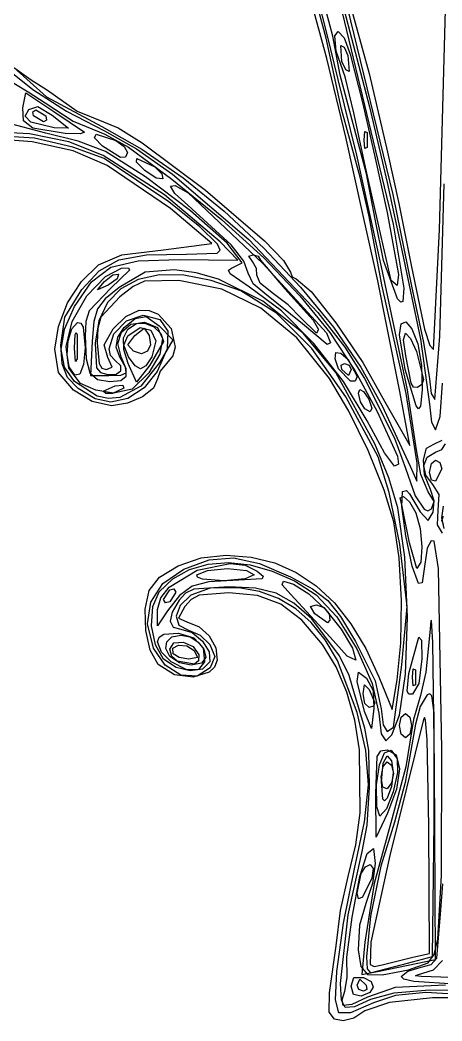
# Model space of a CAD drawing. Extents: x 3 to 111, y 1 to 177.
# Drawn here: x 34.22 to 53.92, y 0.87 to 47.66 of the extents above; entities that cross this region are included whole.
import ezdxf

# ---------------------------------------------------------------- set-up
doc = ezdxf.new("R2010")
doc.units = 0

msp = doc.modelspace()

# ---------------------------------------------------------------- linework, layer by layer
at = {"layer": 'Layer 1', "color": 4}
for p, q in [((53.798648, 37.859578), (54.152715, 50.517778)), ((48.554344, 46.993279), (47.815548, 49.999347)), ((49.029974, 49.392771), (50.530057, 43.603333)), ((49.398233, 49.247778), (50.515914, 45.164357)), ((48.5357, 45.861111), (47.670951, 49.042038)), ((48.511917, 46.814923), (47.966249, 48.845986)), ((48.824303, 46.913495), (48.259859, 49.039139)), ((49.487983, 48.26), (51.626496, 39.511111)), ((49.251445, 48.021747), (51.632841, 38.121328)), ((49.230164, 43.494628), (48.511917, 46.814923)), ((49.072365, 44.876613), (48.554344, 46.993279)), ((49.166798, 45.081647), (48.824303, 46.913495)), ((48.913874, 46.928287), (49.07504, 47.127366)), ((48.975721, 46.213889), (48.913874, 46.928287)), ((49.07504, 47.127366), (49.350754, 46.834429)), ((49.350754, 46.834429), (49.632548, 46.072778)), ((32.839194, 46.406401), (35.460573, 44.077824)), ((49.247778, 45.72), (49.196241, 46.468092)), ((49.196241, 46.468092), (49.352491, 46.389452)), ((49.352491, 46.389452), (49.53, 46.002222)), ((49.395067, 45.014444), (48.975721, 46.213889)), ((49.53, 46.002222), (49.581537, 45.25413)), ((49.632548, 46.072778), (50.229008, 43.744444)), ((33.399953, 45.548705), (34.821994, 44.410871)), ((33.981388, 45.419778), (34.733317, 44.873333)), ((49.421378, 42.192222), (48.5357, 45.861111)), ((49.425287, 45.332771), (49.247778, 45.72)), ((49.247778, 45.72), (49.247778, 45.72)), ((50.400977, 40.474084), (49.166798, 45.081647)), ((49.806767, 43.321111), (49.395067, 45.014444)), ((49.581537, 45.25413), (49.425287, 45.332771)), ((50.515914, 45.164357), (51.373126, 41.486667)), ((33.930242, 44.717618), (34.59274, 44.301088)), ((34.733317, 44.873333), (35.507899, 44.379444)), ((49.944751, 41.345556), (49.072365, 44.876613)), ((34.352453, 43.553194), (34.486159, 44.252639)), ((34.486159, 44.252639), (35.799192, 43.385057)), ((34.59274, 44.301088), (35.390066, 43.791082)), ((34.821994, 44.410871), (36.391307, 43.40418)), ((35.460573, 44.077824), (38.032089, 42.682487)), ((35.507899, 44.379444), (36.885782, 43.402033)), ((34.37999, 42.954199), (34.352453, 43.553194)), ((34.625009, 43.486787), (35.047892, 43.618189)), ((35.047892, 43.618189), (35.719044, 43.216316)), ((35.390066, 43.791082), (36.696332, 42.931741)), ((50.229008, 43.744444), (50.803008, 41.204444)), ((50.530057, 43.603333), (51.365918, 40.075556)), ((34.455201, 43.170198), (34.625009, 43.486787)), ((34.715693, 42.890347), (34.455201, 43.170198)), ((34.814161, 43.379319), (34.962245, 43.462222)), ((34.854444, 43.18), (34.814161, 43.379319)), ((35.311088, 42.897778), (34.854444, 43.18)), ((34.854444, 43.18), (34.854444, 43.18)), ((34.962245, 43.462222), (35.418889, 43.18)), ((35.418889, 43.18), (35.459172, 42.980681)), ((35.719044, 43.216316), (36.482788, 42.615556)), ((35.799192, 43.385057), (37.229816, 42.425406)), ((36.391307, 43.40418), (38.163731, 42.488601)), ((36.885782, 43.402033), (38.114334, 42.897778)), ((50.101446, 40.319901), (49.230164, 43.494628)), ((50.375272, 40.64), (49.806767, 43.321111)), ((35.418889, 42.367098), (33.545772, 42.874468)), ((34.818817, 42.611429), (34.37999, 42.954199)), ((34.715693, 42.890344), (34.715693, 42.890347)), ((35.809727, 42.619874), (34.715693, 42.890344)), ((36.331416, 42.357566), (34.818817, 42.611429)), ((34.818817, 42.611429), (34.818817, 42.611429)), ((35.459172, 42.980681), (35.311088, 42.897778)), ((36.482788, 42.615556), (35.809727, 42.619874)), ((36.696332, 42.931741), (38.179341, 42.333333)), ((38.032089, 42.682487), (39.908523, 41.624685)), ((38.114334, 42.897778), (38.792376, 42.630998)), ((38.792376, 42.630998), (39.923934, 41.920449)), ((34.898787, 42.145625), (31.793379, 42.342964)), ((34.659096, 42.340098), (32.595878, 42.460876)), ((34.791122, 41.9661), (32.628706, 42.128367)), ((36.492026, 41.966148), (34.659096, 42.340098)), ((36.685378, 41.722998), (34.898787, 42.145625)), ((36.936222, 42.001157), (35.418889, 42.367098)), ((37.041131, 42.337096), (36.331416, 42.357566)), ((37.229816, 42.425406), (37.041131, 42.337096)), ((37.690696, 42.158757), (37.765776, 42.323944)), ((38.060709, 41.759499), (37.690696, 42.158757)), ((37.765776, 42.323944), (38.696611, 42.025808)), ((38.163731, 42.488601), (39.659934, 41.647269)), ((38.179341, 42.333333), (39.282218, 41.724995)), ((50.23117, 38.523333), (49.421378, 42.192222)), ((50.280116, 42.051111), (50.321931, 42.445781)), ((50.321931, 42.445781), (50.422466, 42.403889)), ((50.422466, 42.403889), (50.422466, 41.698333)), ((36.698555, 41.542447), (34.791122, 41.9661)), ((38.10414, 41.337823), (36.492026, 41.966148)), ((38.144343, 41.182265), (36.685378, 41.722998)), ((38.206406, 41.51621), (36.936222, 42.001157)), ((38.916521, 41.231157), (38.060709, 41.759499)), ((38.060709, 41.759499), (38.060709, 41.759499)), ((38.696611, 42.025808), (39.075007, 41.746487)), ((39.075007, 41.746487), (39.228889, 41.476738)), ((39.282218, 41.724995), (41.307608, 40.228968)), ((39.923934, 41.920449), (42.877012, 39.706793)), ((50.321931, 41.656441), (50.280116, 42.051111)), ((50.280116, 42.051111), (50.280116, 42.051111)), ((50.422466, 41.698333), (50.321931, 41.656441)), ((38.283396, 40.867141), (36.698555, 41.542447)), ((40.970492, 39.485411), (38.10414, 41.337823)), ((40.078921, 40.333353), (38.206406, 41.51621)), ((39.148256, 41.255362), (38.916521, 41.231157)), ((39.228889, 41.476738), (39.148256, 41.255362)), ((39.656059, 41.023303), (39.668837, 41.195055)), ((39.659934, 41.647269), (41.339727, 40.463141)), ((39.668837, 41.195055), (40.519264, 40.794186)), ((39.908523, 41.624685), (41.833012, 40.286899)), ((51.089012, 36.124444), (49.944751, 41.345556)), ((50.803008, 41.204444), (51.352659, 38.664444)), ((51.373126, 41.486667), (51.903785, 39.087778)), ((41.162507, 39.167185), (38.144343, 41.182265)), ((41.236441, 38.844701), (38.283396, 40.867141)), ((40.04498, 40.623555), (39.656059, 41.023303)), ((40.519264, 40.794186), (40.846296, 40.469546)), ((40.571988, 40.276865), (40.04498, 40.623555)), ((40.04498, 40.623555), (40.04498, 40.623555)), ((42.176452, 38.73803), (40.078921, 40.333353)), ((40.891203, 40.232686), (40.571988, 40.276865)), ((40.846296, 40.469546), (40.891203, 40.232686)), ((41.339727, 40.463141), (44.895038, 37.405331)), ((41.833012, 40.286899), (43.747271, 38.727214)), ((50.513234, 38.485456), (50.101446, 40.319901)), ((51.084847, 37.538745), (50.375272, 40.64)), ((50.803054, 38.357418), (50.400977, 40.474084)), ((41.249837, 39.896744), (41.45707, 39.932666)), ((41.449792, 39.557283), (41.249837, 39.896744)), ((41.307608, 40.228968), (43.622934, 38.338735)), ((41.45707, 39.932666), (42.069786, 39.577024)), ((51.365918, 40.075556), (52.053434, 36.83)), ((53.82055, 32.87933), (54.026051, 40.005)), ((43.568377, 37.295867), (40.970492, 39.485411)), ((42.058638, 39.00231), (41.449792, 39.557283)), ((42.069786, 39.577024), (45.55246, 36.287646)), ((42.877012, 39.706793), (45.63239, 37.334306)), ((51.626496, 39.511111), (52.48941, 35.214343)), ((42.61748, 37.998151), (41.162507, 39.167185)), ((43.17297, 37.219041), (41.236441, 38.844701)), ((44.071502, 37.154763), (42.058638, 39.00231)), ((51.903785, 39.087778), (52.490745, 36.124444)), ((43.885136, 37.230644), (42.176452, 38.73803)), ((43.747271, 38.727214), (45.59302, 37.003717)), ((50.922318, 35.475675), (50.23117, 38.523333)), ((51.105963, 35.277778), (50.513234, 38.485456)), ((51.352659, 38.664444), (51.885806, 35.768583)), ((43.431663, 37.179281), (42.61748, 37.998151)), ((43.622934, 38.338735), (45.595622, 36.547778)), ((51.191785, 36.426673), (50.803054, 38.357418)), ((51.632841, 38.121328), (52.138198, 35.132984)), ((51.547189, 35.492634), (51.084847, 37.538745)), ((53.518954, 32.258212), (53.798648, 37.859578)), ((40.909979, 36.912225), (43.17297, 37.219041)), ((43.559254, 36.909506), (43.431663, 37.179281)), ((44.380102, 36.442557), (43.568377, 37.295867)), ((44.591111, 36.311594), (43.885136, 37.230644)), ((44.660606, 36.383701), (44.071502, 37.154763)), ((44.895038, 37.405331), (48.119575, 33.992838)), ((45.59302, 37.003717), (47.311975, 35.174494)), ((45.63239, 37.334306), (46.516823, 36.425218)), ((37.876091, 36.214428), (38.974512, 36.684196)), ((38.834999, 36.450622), (40.116846, 36.684248)), ((38.974512, 36.684196), (40.909979, 36.912225)), ((40.116846, 36.684248), (41.98513, 36.715906)), ((41.98513, 36.715906), (43.429313, 36.764331)), ((43.429313, 36.764331), (43.559254, 36.909506)), ((44.906469, 36.618334), (45.099111, 36.688889)), ((45.077058, 36.372275), (44.906469, 36.618334)), ((45.099111, 36.688889), (45.338294, 36.616721)), ((45.338294, 36.616721), (45.437778, 36.443209)), ((45.595622, 36.547778), (47.28411, 34.767693)), ((52.053434, 36.83), (52.921908, 32.737778)), ((37.085769, 35.438012), (37.876091, 36.214428)), ((37.557291, 35.43043), (38.455245, 36.105523)), ((37.906765, 35.936224), (38.834999, 36.450622)), ((38.202714, 35.677677), (38.959268, 36.066332)), ((38.455245, 36.105523), (39.72925, 36.411267)), ((38.959268, 36.066332), (39.288963, 36.078066)), ((39.288963, 36.078066), (39.335353, 35.964034)), ((39.72925, 36.411267), (41.650621, 36.470186)), ((41.650621, 36.470186), (44.380102, 36.442557)), ((43.945758, 35.974721), (44.097222, 36.064859)), ((44.097222, 36.064859), (44.591111, 36.311594)), ((44.873333, 35.825241), (44.660606, 36.383701)), ((45.264053, 36.053258), (45.077058, 36.372275)), ((45.269031, 35.730866), (45.264053, 36.053258)), ((45.437778, 36.443209), (46.58351, 35.102653)), ((45.55246, 36.287646), (48.52797, 33.04665)), ((46.516823, 36.425218), (46.848889, 35.880483)), ((52.315254, 30.377998), (51.089012, 36.124444)), ((51.847482, 34.632821), (51.191785, 36.426673)), ((52.490745, 36.124444), (53.104768, 33.206025)), ((37.099319, 35.062253), (37.906765, 35.936224)), ((37.33649, 34.761949), (38.202714, 35.677677)), ((38.163836, 35.439677), (38.558426, 35.749381)), ((39.335353, 35.964034), (38.452778, 35.125702)), ((38.558426, 35.749381), (38.823008, 35.777734)), ((38.823008, 35.777734), (38.750852, 35.556953)), ((40.06653, 35.879922), (38.851572, 35.159137)), ((40.723766, 35.749235), (39.733321, 35.533773)), ((41.423217, 35.986384), (40.06653, 35.879922)), ((41.866489, 35.73693), (40.723766, 35.749235)), ((42.435057, 35.851335), (41.423217, 35.986384)), ((43.139993, 35.489115), (41.866489, 35.73693)), ((43.476571, 35.551803), (42.435057, 35.851335)), ((44.027062, 35.804584), (43.945758, 35.974721)), ((44.931711, 35.17782), (44.027062, 35.804584)), ((45.100446, 35.329281), (44.873333, 35.825241)), ((45.430752, 35.353951), (45.269031, 35.730866)), ((46.848889, 35.880483), (46.924653, 35.654142)), ((46.924653, 35.654142), (47.106812, 35.56)), ((51.885806, 35.768583), (51.828266, 35.2575)), ((36.442154, 34.440025), (37.085769, 35.438012)), ((36.764073, 34.263465), (37.557291, 35.43043)), ((38.452778, 35.125702), (37.452086, 34.068955)), ((37.838878, 35.049632), (38.163836, 35.439677)), ((38.335839, 35.267677), (37.838878, 35.049632)), ((38.163836, 35.439677), (38.163836, 35.439677)), ((38.851572, 35.159137), (38.198405, 34.625448)), ((38.750852, 35.556953), (38.335839, 35.267677)), ((39.500094, 35.200477), (38.876111, 34.715337)), ((39.733321, 35.533773), (38.916656, 35.09829)), ((40.031181, 35.451697), (39.500094, 35.200477)), ((41.633278, 35.47916), (40.031181, 35.451697)), ((43.639025, 35.083583), (41.633278, 35.47916)), ((44.522777, 34.998045), (43.139993, 35.489115)), ((45.549378, 34.522511), (43.476571, 35.551803)), ((46.426189, 34.065473), (44.931711, 35.17782)), ((45.649444, 34.885771), (45.100446, 35.329281)), ((45.994585, 34.903847), (45.430752, 35.353951)), ((46.58351, 35.102653), (47.909803, 33.636714)), ((47.106812, 35.56), (47.817806, 34.969444)), ((47.311975, 35.174494), (48.845855, 33.297631)), ((51.364444, 33.267904), (50.922318, 35.475675)), ((52.239771, 30.197778), (51.105963, 35.277778)), ((51.828266, 35.2575), (51.547189, 35.492634)), ((51.547189, 35.492634), (51.547189, 35.492634)), ((52.138198, 35.132984), (52.096436, 34.505464)), ((52.48941, 35.214343), (53.062056, 32.585414)), ((36.314737, 33.775733), (37.099319, 35.062253)), ((36.651843, 33.570472), (37.33649, 34.761949)), ((38.876111, 34.715337), (37.998341, 33.764206)), ((38.916656, 35.09829), (38.29527, 34.450529)), ((45.465296, 34.19874), (43.639025, 35.083583)), ((46.196521, 33.95742), (44.522777, 34.998045)), ((47.398141, 33.467413), (45.649444, 34.885771)), ((46.740717, 34.348834), (45.994585, 34.903847)), ((47.28411, 34.767693), (48.678256, 33.048254)), ((47.817806, 34.969444), (48.967718, 33.508835)), ((51.998369, 34.466481), (51.847482, 34.632821)), ((51.847482, 34.632821), (51.847482, 34.632821)), ((36.008201, 33.342876), (36.442154, 34.440025)), ((36.301596, 33.217449), (36.764073, 34.263465)), ((38.198405, 34.625448), (37.836105, 34.160066)), ((38.29527, 34.450529), (37.890663, 33.598236)), ((47.135007, 32.809726), (45.465296, 34.19874)), ((47.443156, 33.024949), (45.549378, 34.522511)), ((47.34072, 33.719683), (46.740717, 34.348834)), ((52.096436, 34.505464), (51.998369, 34.466481)), ((36.124444, 32.458714), (36.314737, 33.775733)), ((37.452086, 34.068955), (37.290383, 33.5615)), ((37.836105, 34.160066), (37.666653, 33.568082)), ((37.998341, 33.764206), (37.852416, 33.26347)), ((38.560138, 33.222342), (39.157827, 33.804443)), ((39.074666, 33.283089), (39.596605, 33.702777)), ((39.157827, 33.804443), (39.774365, 34.101013)), ((39.183743, 33.60597), (39.970778, 33.866667)), ((39.596605, 33.702777), (40.102711, 33.804297)), ((39.774365, 34.101013), (40.246971, 34.083318)), ((39.970778, 33.866667), (40.743363, 33.669781)), ((40.102711, 33.804297), (40.706633, 33.359045)), ((40.246971, 34.083318), (40.668237, 33.908871)), ((40.668237, 33.908871), (41.281436, 33.235326)), ((47.837051, 32.300361), (46.196521, 33.95742)), ((47.938061, 32.540584), (46.426189, 34.065473)), ((48.058262, 33.028867), (47.34072, 33.719683)), ((47.34072, 33.719683), (47.34072, 33.719683)), ((48.119575, 33.992838), (49.385901, 32.365358)), ((35.846865, 32.268976), (36.008201, 33.342876)), ((36.368056, 32.402091), (36.651843, 33.570472)), ((36.472928, 32.671253), (36.643707, 33.228127)), ((36.643707, 33.228127), (36.900556, 33.515641)), ((36.900556, 33.515641), (37.0602, 33.493702)), ((37.0602, 33.493702), (37.169853, 33.297978)), ((37.169853, 33.297978), (37.253333, 32.337962)), ((37.290383, 33.5615), (37.253333, 32.878564)), ((37.666653, 33.568082), (37.592028, 32.65459)), ((37.890663, 33.598236), (37.724334, 32.549155)), ((37.852416, 33.26347), (37.817778, 32.576121)), ((38.598012, 32.995086), (39.183743, 33.60597)), ((38.776805, 32.831634), (39.074666, 33.283089)), ((38.956821, 33.077618), (39.392145, 33.442207)), ((39.247242, 32.901004), (39.83227, 33.295134)), ((39.251982, 33.215323), (39.649414, 33.481309)), ((39.392145, 33.442207), (40.023982, 33.530802)), ((39.571298, 32.918789), (40.011844, 33.260043)), ((39.649414, 33.481309), (40.049887, 33.496434)), ((39.83227, 33.295134), (40.319544, 33.16927)), ((40.011844, 33.260043), (40.243771, 32.910012)), ((40.023982, 33.530802), (40.634723, 33.284331)), ((40.049887, 33.496434), (40.46506, 33.313457)), ((40.46506, 33.313457), (40.790262, 33.002246)), ((40.634723, 33.284331), (40.875035, 32.768572)), ((40.706633, 33.359045), (41.345556, 32.718146)), ((40.743363, 33.669781), (41.120479, 33.121433)), ((41.281436, 33.235326), (41.463343, 32.371594)), ((47.398153, 33.467413), (47.398141, 33.467413)), ((48.550298, 32.495976), (47.398153, 33.467413)), ((47.909803, 33.636714), (48.15822, 33.18762)), ((48.845855, 33.297631), (50.136378, 31.431216)), ((48.967718, 33.508835), (50.219495, 31.644757)), ((51.955068, 30.297481), (51.364444, 33.267904)), ((51.930464, 32.949444), (52.014173, 33.467612)), ((52.014173, 33.467612), (52.226935, 33.54893)), ((52.226935, 33.54893), (52.505488, 33.224672)), ((36.145653, 32.259072), (36.301596, 33.217449)), ((36.76006, 32.314444), (36.793765, 32.967609)), ((36.793765, 32.967609), (36.83338, 33.054149)), ((36.83338, 33.054149), (36.882798, 32.952735)), ((36.882798, 32.952735), (36.888499, 31.823846)), ((37.253333, 32.878564), (37.301315, 31.818677)), ((38.149609, 32.479891), (38.560138, 33.222342)), ((38.372081, 32.290826), (38.598012, 32.995086)), ((38.709235, 32.364035), (38.776805, 32.831634)), ((38.783266, 32.534337), (38.956821, 33.077618)), ((39.055131, 32.806333), (39.251982, 33.215323)), ((39.061139, 32.265679), (39.055131, 32.806333)), ((39.06145, 32.460775), (39.247242, 32.901004)), ((39.243996, 32.473724), (39.571298, 32.918789)), ((40.243771, 32.910012), (40.309506, 32.477536)), ((40.319544, 33.16927), (40.551251, 32.662314)), ((40.875035, 32.768572), (40.739815, 32.043738)), ((40.790262, 33.002246), (40.92082, 32.632667)), ((41.120479, 33.121433), (41.086403, 32.285088)), ((48.671076, 30.901634), (47.135007, 32.809726)), ((48.959423, 31.185556), (47.443156, 33.024949)), ((48.15822, 33.18762), (48.058262, 33.028867)), ((48.52797, 33.04665), (48.707593, 32.572987)), ((48.678256, 33.048254), (49.856178, 31.283646)), ((52.197331, 31.328065), (51.930464, 32.949444)), ((52.126587, 32.709115), (52.213214, 33.02)), ((52.213214, 33.02), (52.44779, 32.770123)), ((52.44779, 32.770123), (52.726704, 32.173763)), ((52.505488, 33.224672), (52.786568, 32.526111)), ((53.104768, 33.206025), (53.347743, 32.444799)), ((53.589405, 29.915556), (53.82055, 32.87933)), ((36.1919, 31.587862), (36.124444, 32.458714)), ((36.494781, 31.390736), (36.368056, 32.402091)), ((36.420292, 32.018648), (36.472928, 32.671253)), ((36.760065, 32.314444), (36.76006, 32.314444)), ((36.800143, 31.704665), (36.760065, 32.314444)), ((37.253333, 32.337962), (37.183938, 31.557769)), ((37.592028, 32.65459), (37.507387, 31.044444)), ((37.724334, 32.549155), (37.789648, 31.396301)), ((37.817778, 32.576121), (37.912373, 31.604294)), ((38.322549, 31.881786), (38.149609, 32.479891)), ((38.878169, 31.895915), (38.709235, 32.364035)), ((38.936738, 31.909664), (38.783266, 32.534337)), ((39.280575, 31.913226), (39.06145, 32.460775)), ((39.508752, 32.17488), (39.243996, 32.473724)), ((40.309506, 32.477536), (40.173599, 32.175532)), ((40.92082, 32.632667), (40.28582, 31.526232)), ((40.551251, 32.662314), (40.36958, 31.913164)), ((41.345556, 32.718146), (40.7451, 31.669629)), ((41.463343, 32.371594), (41.345491, 31.959412)), ((49.424226, 30.051244), (47.837051, 32.300361)), ((49.319929, 30.770964), (47.938061, 32.540584)), ((48.707593, 32.572987), (48.550298, 32.495976)), ((49.385901, 32.365358), (50.303249, 30.903333)), ((52.234098, 31.961667), (52.126587, 32.709115)), ((52.786568, 32.526111), (52.95944, 31.504401)), ((52.921908, 32.737778), (53.342371, 29.703889)), ((53.062056, 32.585414), (53.34, 30.884961)), ((53.347743, 32.444799), (53.518954, 32.258212)), ((36.0089, 31.179339), (35.846865, 32.268976)), ((36.296358, 31.4276), (36.145653, 32.259072)), ((36.517874, 31.443938), (36.420292, 32.018648)), ((36.888499, 31.823846), (36.800143, 31.704665)), ((38.522989, 31.431767), (38.322549, 31.881786)), ((38.44357, 31.983933), (38.372081, 32.290826)), ((38.664444, 31.75), (38.44357, 31.983933)), ((39.1428, 31.429339), (38.878169, 31.895915)), ((39.175103, 31.36048), (38.936738, 31.909664)), ((39.272286, 31.604701), (39.061139, 32.265679)), ((39.589704, 31.497879), (39.280575, 31.913226)), ((39.280575, 31.913226), (39.280575, 31.913226)), ((39.508752, 32.174869), (39.508752, 32.17488)), ((39.889023, 32.056982), (39.508752, 32.174869)), ((40.173599, 32.175532), (39.889023, 32.056982)), ((40.36958, 31.913164), (40.097567, 31.49785)), ((40.739815, 32.043738), (40.223965, 31.170039)), ((41.086403, 32.285088), (40.625412, 31.224212)), ((41.345491, 31.959412), (41.063333, 31.608889)), ((48.926195, 31.821494), (48.965764, 32.126504)), ((48.965764, 32.126504), (49.200844, 32.087672)), ((49.200844, 32.087672), (49.531346, 31.784689)), ((52.4866, 30.691667), (52.234098, 31.961667)), ((52.726704, 32.173763), (53.057766, 30.86122)), ((36.437236, 30.948), (36.1919, 31.587862)), ((36.753828, 30.762296), (36.296358, 31.4276)), ((37.041667, 30.670336), (36.494781, 31.390736)), ((36.76935, 31.053796), (36.517874, 31.443938)), ((36.517874, 31.443938), (36.517874, 31.443938)), ((37.183938, 31.557769), (37.006991, 31.110727)), ((37.301315, 31.818677), (37.477875, 31.172208)), ((37.789648, 31.396301), (37.974958, 31.185414)), ((37.912373, 31.604294), (38.043932, 31.391732)), ((38.043932, 31.391732), (38.243502, 31.326667)), ((38.243502, 31.326667), (38.522989, 31.431767)), ((38.918612, 31.499578), (38.664444, 31.75)), ((38.923625, 31.268193), (38.918612, 31.499578)), ((39.171046, 31.173705), (39.1428, 31.429339)), ((39.176753, 31.007147), (39.175103, 31.36048)), ((39.652222, 30.738019), (39.272286, 31.604701)), ((39.272286, 31.604701), (39.272286, 31.604701)), ((39.849822, 31.359421), (39.589704, 31.497879)), ((40.28582, 31.526232), (39.652222, 30.738019)), ((40.097567, 31.49785), (39.849822, 31.359421)), ((40.7451, 31.669629), (39.865581, 30.549509)), ((41.063333, 31.608889), (40.764354, 31.251256)), ((49.09373, 31.350839), (48.926195, 31.821494)), ((49.212386, 31.525986), (49.372232, 31.608889)), ((49.247778, 31.326667), (49.212386, 31.525986)), ((49.372232, 31.608889), (49.583315, 31.525986)), ((49.531346, 31.784689), (49.953333, 30.990503)), ((49.583315, 31.525986), (49.671111, 31.326667)), ((50.136378, 31.431216), (51.125261, 29.633333)), ((50.219495, 31.644757), (51.236084, 29.843798)), ((52.95944, 31.504401), (52.996092, 30.381343)), ((36.710544, 30.363976), (36.0089, 31.179339)), ((36.924909, 30.438014), (36.437236, 30.948)), ((37.006991, 31.110727), (36.76935, 31.053796)), ((37.477875, 31.172208), (37.831935, 30.849831)), ((37.507387, 31.044444), (38.368139, 31.044444)), ((37.974958, 31.185414), (38.311667, 31.095371)), ((38.311667, 31.095371), (38.710854, 31.114055)), ((38.368139, 31.044444), (38.925345, 31.066309)), ((38.710854, 31.114055), (38.923625, 31.268193)), ((38.925345, 31.066309), (39.171046, 31.173705)), ((38.927315, 30.818211), (39.176753, 31.007147)), ((40.223965, 31.170039), (39.449074, 30.401654)), ((40.625412, 31.224212), (40.008498, 30.466666)), ((40.764354, 31.251256), (40.64, 30.88478)), ((49.56611, 29.384246), (48.671076, 30.901634)), ((50.776335, 27.856973), (48.959423, 31.185556)), ((49.639567, 30.785684), (49.09373, 31.350839)), ((49.09373, 31.350839), (49.09373, 31.350839)), ((49.546657, 31.044444), (49.247778, 31.326667)), ((49.247778, 31.326667), (49.247778, 31.326667)), ((49.671111, 31.326667), (49.546657, 31.044444)), ((49.856178, 31.283646), (50.895995, 29.36805)), ((49.953333, 30.990503), (49.862534, 30.776306)), ((50.303249, 30.903333), (51.696002, 28.111063)), ((52.709033, 29.633333), (52.197331, 31.328065)), ((37.821478, 30.084825), (36.753828, 30.762296)), ((37.719375, 29.956794), (36.924909, 30.438014)), ((37.755351, 30.353158), (37.041667, 30.670336)), ((37.041667, 30.670336), (37.041667, 30.670336)), ((37.831935, 30.849831), (38.412417, 30.762222)), ((38.1, 30.305973), (38.664834, 30.561875)), ((38.412417, 30.762222), (38.927315, 30.818211)), ((39.07151, 30.45368), (38.52879, 30.204145)), ((38.664834, 30.561875), (39.017289, 30.591022)), ((39.865581, 30.549509), (38.874885, 30.017569)), ((39.017289, 30.591022), (39.07151, 30.45368)), ((40.008498, 30.466666), (39.255575, 29.975462)), ((40.443308, 30.444848), (39.935669, 30.041818)), ((40.64, 30.88478), (40.443308, 30.444848)), ((50.424396, 28.924425), (49.319929, 30.770964)), ((49.862534, 30.776306), (49.639567, 30.785684)), ((52.581006, 30.500925), (52.486588, 30.691667)), ((52.486588, 30.691667), (52.4866, 30.691667)), ((52.776774, 30.486116), (52.581006, 30.500925)), ((52.970244, 30.61647), (52.776774, 30.486116)), ((53.057766, 30.86122), (52.970244, 30.61647)), ((53.34, 30.884961), (53.413262, 30.200319)), ((53.834768, 29.131613), (53.943673, 30.691667)), ((37.588227, 29.828778), (36.710544, 30.363976)), ((38.461062, 29.791778), (37.719375, 29.956794)), ((38.579527, 30.21258), (37.755351, 30.353158)), ((38.352991, 29.975609), (37.821478, 30.084825)), ((38.230437, 30.20054), (38.1, 30.305973)), ((38.1, 30.305973), (38.1, 30.305973)), ((38.52879, 30.204145), (38.230437, 30.20054)), ((38.874885, 30.017569), (38.352991, 29.975609)), ((39.255575, 29.975462), (38.461062, 29.791778)), ((39.449074, 30.401654), (38.579527, 30.21258)), ((39.935669, 30.041818), (39.240744, 29.747407)), ((50.937902, 27.234444), (49.424226, 30.051244)), ((50.014471, 30.224383), (50.075829, 30.391846)), ((50.117996, 29.814839), (50.014471, 30.224383)), ((50.075829, 30.391846), (50.254981, 30.302028)), ((50.254981, 30.302028), (50.504841, 29.939728)), ((52.424237, 27.776828), (51.955068, 30.297481)), ((52.756827, 26.952222), (52.239771, 30.197778)), ((52.709338, 27.657778), (52.315254, 30.377998)), ((52.996092, 30.381343), (52.908597, 29.607474)), ((53.413262, 30.200319), (53.589405, 29.915556)), ((38.482191, 29.633333), (37.588227, 29.828778)), ((39.240744, 29.747407), (38.482191, 29.633333)), ((50.320623, 29.487331), (50.117996, 29.814839)), ((50.117996, 29.814839), (50.117996, 29.814839)), ((50.557901, 29.351111), (50.320623, 29.487331)), ((50.504841, 29.939728), (50.650447, 29.52394)), ((50.650447, 29.52394), (50.557901, 29.351111)), ((51.125261, 29.633333), (52.428016, 26.811111)), ((51.236084, 29.843798), (52.424237, 27.776828)), ((52.822069, 29.492279), (52.709033, 29.633333)), ((52.709033, 29.633333), (52.709033, 29.633333)), ((52.908597, 29.607474), (52.822069, 29.492279)), ((53.342371, 29.703889), (53.423559, 28.856781)), ((50.467739, 27.533219), (49.56611, 29.384246)), ((50.895995, 29.36805), (51.84365, 27.276119)), ((53.622222, 28.504444), (53.834768, 29.131613)), ((51.237796, 27.431897), (50.424396, 28.924425)), ((50.424396, 28.924425), (50.424396, 28.924425)), ((53.423559, 28.856781), (53.622222, 28.504444)), ((51.696002, 28.111063), (52.211111, 26.718554)), ((51.434064, 26.260506), (50.776335, 27.856973)), ((52.924214, 26.412402), (52.709338, 27.657778)), ((53.052142, 27.106182), (53.200778, 27.643149)), ((53.200778, 27.643149), (53.541783, 27.838183)), ((53.541783, 27.838183), (53.927259, 28.019446)), ((53.909225, 27.588221), (54.081163, 27.846043)), ((51.222687, 25.690339), (50.467739, 27.533219)), ((51.458062, 25.570575), (50.937902, 27.234444)), ((51.706187, 26.811111), (51.237796, 27.431897)), ((51.84365, 27.276119), (51.889857, 26.905585)), ((53.076704, 26.830486), (53.232984, 27.219899)), ((53.232984, 27.219899), (53.622222, 27.457329)), ((53.622222, 27.457329), (53.909225, 27.588221)), ((51.889857, 26.905585), (51.706187, 26.811111)), ((52.211111, 26.718554), (52.667021, 25.419493)), ((52.428016, 26.811111), (52.737354, 26.105556)), ((52.737354, 26.105556), (52.756827, 26.952222)), ((53.109016, 26.404638), (53.052142, 27.106182)), ((53.161042, 26.37867), (53.076704, 26.830486)), ((53.34, 26.512232), (53.422903, 26.922635)), ((53.422903, 26.922635), (53.622222, 27.093333)), ((53.622222, 27.093333), (53.821542, 26.973872)), ((53.904444, 26.686657), (53.622222, 26.105556)), ((53.821542, 26.973872), (53.904444, 26.686657)), ((51.858, 24.854806), (51.434064, 26.260506)), ((53.275284, 25.604998), (52.924214, 26.412402)), ((53.38454, 25.715874), (53.109016, 26.404638)), ((53.493659, 25.95403), (53.161042, 26.37867)), ((53.422903, 26.153067), (53.34, 26.512232)), ((53.34, 26.512232), (53.34, 26.512232)), ((53.622222, 26.105556), (53.422903, 26.153067)), ((53.78247, 25.479507), (53.493659, 25.95403)), ((51.677674, 24.197392), (51.222687, 25.690339)), ((51.955017, 23.155456), (51.458062, 25.570575)), ((51.971845, 25.329698), (52.122401, 25.38478)), ((52.053126, 24.91887), (51.971845, 25.329698)), ((52.039512, 24.914301), (52.075286, 25.625352)), ((52.075286, 25.625352), (52.258879, 25.673304)), ((52.122401, 25.38478), (52.400182, 25.132322)), ((52.258879, 25.673304), (52.401038, 25.510577)), ((52.401038, 25.510577), (52.906687, 24.663911)), ((52.667021, 25.419493), (53.086056, 24.791504)), ((53.546008, 25.151836), (53.275284, 25.604998)), ((53.55486, 25.190281), (53.38454, 25.715874)), ((53.745714, 24.755331), (53.78247, 25.479507)), ((52.179101, 22.552974), (51.858, 24.854806)), ((52.22526, 23.540613), (52.039512, 24.914301)), ((52.403903, 23.225537), (52.053126, 24.91887)), ((52.400182, 25.132322), (52.700572, 24.62053)), ((53.260479, 24.721382), (53.422352, 24.805019)), ((53.422352, 24.805019), (53.546008, 25.151836)), ((53.505495, 24.661371), (53.55486, 25.190281)), ((53.904444, 24.395565), (53.987347, 24.933338)), ((52.700572, 24.62053), (52.898564, 23.886214)), ((52.906687, 24.663911), (53.27476, 24.271854)), ((53.086056, 24.791504), (53.260479, 24.721382)), ((53.27476, 24.271854), (53.505495, 24.661371)), ((53.701929, 24.065289), (53.745714, 24.755331)), ((53.904444, 24.271111), (53.987347, 24.470431)), ((54.021728, 23.883755), (53.904444, 24.395565)), ((53.904444, 24.395565), (53.904444, 24.395565)), ((51.917104, 22.512091), (51.677674, 24.197392)), ((52.898564, 23.886214), (52.97465, 23.026787)), ((53.944833, 23.676), (53.701929, 24.065289)), ((53.987347, 24.071792), (53.904444, 24.271111)), ((53.904444, 24.271111), (53.904444, 24.271111)), ((52.523119, 22.133429), (52.22526, 23.540613)), ((52.291247, 20.247948), (51.955017, 23.155456)), ((52.74336, 22.013895), (52.403903, 23.225537)), ((52.403903, 23.225537), (52.403903, 23.225537)), ((52.97465, 23.026787), (52.924395, 22.312573)), ((53.22846, 22.976408), (53.057778, 21.792695)), ((53.407292, 23.316015), (53.22846, 22.976408)), ((53.554176, 23.292006), (53.407292, 23.316015)), ((53.76209, 22.014034), (53.554176, 23.292006)), ((41.594733, 22.151205), (42.682029, 22.515955)), ((42.682029, 22.515955), (43.842991, 22.646807)), ((43.04485, 22.427764), (44.178004, 22.520281)), ((43.842991, 22.646807), (45.015602, 22.550135)), ((44.178004, 22.520281), (45.399983, 22.257891)), ((45.015602, 22.550135), (46.106412, 22.279105)), ((52.025989, 20.523545), (51.917104, 22.512091)), ((52.300589, 19.749245), (52.179101, 22.552974)), ((40.731986, 21.621745), (41.594733, 22.151205)), ((41.86242, 21.990301), (43.04485, 22.427764)), ((42.123739, 21.973494), (42.999261, 22.224588)), ((42.482932, 21.939038), (44.022986, 22.254642)), ((42.965801, 21.930431), (43.902212, 22.013333)), ((42.999261, 22.224588), (43.953225, 22.29599)), ((43.902212, 22.013333), (44.787386, 21.930431)), ((43.953225, 22.29599), (44.959999, 22.188176)), ((44.022986, 22.254642), (44.72494, 22.174678)), ((44.72494, 22.174678), (45.296667, 21.903289)), ((44.959999, 22.188176), (45.99395, 21.901622)), ((45.399983, 22.257891), (46.848889, 21.630632)), ((46.106412, 22.279105), (47.116184, 21.833108)), ((52.823677, 21.321889), (52.523119, 22.133429)), ((52.924395, 22.312573), (52.74336, 22.013895)), ((53.904444, 13.564568), (53.76209, 22.014034)), ((40.244669, 20.996763), (40.731986, 21.621745)), ((40.710556, 20.930325), (41.352293, 21.542232)), ((40.890441, 21.31661), (41.86242, 21.990301)), ((41.185579, 21.153955), (42.482932, 21.939038)), ((41.352293, 21.542232), (42.123739, 21.973494)), ((42.474444, 21.731111), (42.965801, 21.930431)), ((42.50118, 21.613632), (42.474444, 21.731111)), ((42.474444, 21.731111), (42.474444, 21.731111)), ((42.730812, 21.524772), (42.50118, 21.613632)), ((44.736149, 21.531792), (43.727788, 21.448889)), ((45.521335, 21.530702), (44.151163, 21.457864)), ((45.155556, 21.731111), (44.736149, 21.531792)), ((44.787386, 21.930431), (45.155556, 21.731111)), ((45.296667, 21.903289), (45.565138, 21.662722)), ((45.565138, 21.662722), (45.521335, 21.530702)), ((45.99395, 21.901622), (47.029444, 21.436804)), ((46.848889, 21.630632), (47.877274, 21.069966)), ((47.116184, 21.833108), (48.045679, 21.211536)), ((53.057778, 21.792695), (52.990469, 21.343317)), ((40.321031, 20.451049), (40.890441, 21.31661)), ((40.787, 20.647072), (41.185579, 21.153955)), ((41.204444, 21.025556), (41.403764, 21.065839)), ((41.403764, 21.065839), (41.486667, 20.917755)), ((42.256112, 21.189493), (41.661597, 20.761349)), ((43.090692, 21.101694), (42.195595, 20.771496)), ((43.036517, 21.398741), (42.256112, 21.189493)), ((43.972113, 21.164807), (42.337918, 21.056124)), ((43.727788, 21.448889), (42.730812, 21.524772)), ((44.151163, 21.457864), (43.036517, 21.398741)), ((44.433013, 21.109249), (43.090692, 21.101694)), ((45.215319, 21.098173), (43.972113, 21.164807)), ((45.396569, 20.94588), (44.433013, 21.109249)), ((46.176688, 20.863506), (45.215319, 21.098173)), ((46.450001, 21.262577), (46.526298, 21.423548)), ((46.867707, 20.80374), (46.450001, 21.262577)), ((46.526298, 21.423548), (46.981954, 21.282384)), ((46.981954, 21.282384), (47.702323, 20.834816)), ((47.029444, 21.436804), (48.040849, 20.794198)), ((47.877274, 21.069966), (48.583934, 20.520711)), ((48.045679, 21.211536), (48.895657, 20.413784)), ((52.990469, 21.343317), (52.823677, 21.321889)), ((40.064303, 20.118348), (40.244669, 20.996763)), ((40.416891, 20.238125), (40.710556, 20.930325)), ((40.64, 20.096875), (40.787, 20.647072)), ((40.922222, 20.568912), (41.204444, 21.025556)), ((41.661597, 20.761349), (41.104622, 20.045536)), ((41.486667, 20.917755), (41.204444, 20.461111)), ((41.938158, 20.866174), (41.64378, 20.539425)), ((42.195595, 20.771496), (41.690769, 20.291071)), ((42.337918, 21.056124), (41.938158, 20.866174)), ((42.580724, 20.766237), (42.207598, 20.573058)), ((43.972113, 20.883389), (42.580724, 20.766237)), ((45.300415, 20.760808), (43.972113, 20.883389)), ((46.40134, 20.356363), (45.300415, 20.760808)), ((46.281698, 20.621954), (45.396569, 20.94588)), ((47.001362, 20.404428), (46.176688, 20.863506)), ((47.08861, 20.137249), (46.281698, 20.621954)), ((48.691583, 18.80662), (46.867707, 20.80374)), ((47.702323, 20.834816), (48.465205, 20.115017)), ((48.040849, 20.794198), (49.011076, 19.760122)), ((40.167989, 19.429662), (40.321031, 20.451049)), ((40.363878, 19.339496), (40.416891, 20.238125)), ((41.005125, 20.420828), (40.922222, 20.568912)), ((40.922222, 20.568912), (40.922222, 20.568912)), ((41.204444, 20.461111), (41.005125, 20.420828)), ((41.64378, 20.539425), (41.319912, 19.975947)), ((41.690769, 20.291071), (41.50006, 19.786557)), ((41.917665, 20.249444), (41.618879, 19.69688)), ((42.207598, 20.573058), (41.917665, 20.249444)), ((47.379813, 19.61209), (46.40134, 20.356363)), ((47.834485, 19.664564), (47.001362, 20.404428)), ((47.817514, 19.491546), (47.08861, 20.137249)), ((47.778138, 20.237567), (48.054139, 20.32)), ((47.977778, 19.896667), (47.778138, 20.237567)), ((48.054139, 20.32), (48.403917, 20.195646)), ((48.403917, 20.195646), (48.644282, 19.896667)), ((48.583934, 20.520711), (49.181544, 19.771069)), ((48.895657, 20.413784), (49.666881, 19.439242)), ((51.99832, 18.526637), (52.025989, 20.523545)), ((52.050007, 17.511011), (52.291247, 20.247948)), ((40.089517, 19.123586), (40.064303, 20.118348)), ((40.64, 19.347742), (40.64, 20.096875)), ((40.64, 20.096875), (40.64, 20.096875)), ((41.104622, 20.045536), (40.64, 19.347742)), ((41.319912, 19.975947), (41.226225, 19.551665)), ((41.50006, 19.786557), (41.63055, 19.366684)), ((41.618879, 19.69688), (42.013299, 19.528121)), ((49.132047, 17.936482), (47.834485, 19.664564)), ((48.567921, 19.473333), (47.977778, 19.896667)), ((47.977778, 19.896667), (47.977778, 19.896667)), ((48.465205, 20.115017), (49.206717, 19.183059)), ((48.644282, 19.896667), (48.68886, 19.597687)), ((49.011076, 19.760122), (49.947204, 18.25791)), ((49.181544, 19.771069), (49.882778, 18.609242)), ((52.217976, 17.076277), (52.300589, 19.749245)), ((40.445117, 18.288494), (40.167989, 19.429662)), ((40.537121, 18.4487), (40.363878, 19.339496)), ((41.226225, 19.551665), (41.361658, 19.284184)), ((41.361658, 19.284184), (41.725147, 19.191111)), ((41.63055, 19.366684), (42.089324, 19.140184)), ((41.725147, 19.191111), (42.258018, 19.027069)), ((42.013299, 19.528121), (42.58297, 19.300573)), ((42.58297, 19.300573), (43.052378, 18.86653)), ((48.340758, 18.470025), (47.379813, 19.61209)), ((48.46862, 18.684623), (47.817514, 19.491546)), ((48.68886, 19.597687), (48.567921, 19.473333)), ((49.666881, 19.439242), (50.36011, 18.287304)), ((53.360834, 19.191111), (53.161245, 17.173222)), ((53.397042, 19.580045), (53.360834, 19.191111)), ((53.431872, 19.591242), (53.397042, 19.580045)), ((53.49481, 18.557327), (53.431872, 19.591242)), ((40.297502, 18.200089), (40.089517, 19.123586)), ((40.64, 18.585998), (40.721655, 18.809554)), ((40.721655, 18.809554), (40.938936, 18.949134)), ((40.938936, 18.949134), (41.614272, 18.997371)), ((41.065384, 18.595795), (41.307775, 18.822733)), ((41.307775, 18.822733), (41.729101, 18.908889)), ((41.614272, 18.997371), (42.3338, 18.772725)), ((41.729101, 18.908889), (42.156292, 18.818576)), ((42.089324, 19.140184), (42.627866, 18.905513)), ((42.156292, 18.818576), (42.530849, 18.581035)), ((42.258018, 19.027069), (42.741203, 18.625191)), ((42.3338, 18.772725), (42.765311, 18.31721)), ((42.627866, 18.905513), (43.076374, 18.467942)), ((43.052378, 18.86653), (43.352508, 18.314432)), ((49.496922, 17.923911), (48.691583, 18.80662)), ((48.691583, 18.80662), (48.691583, 18.80662)), ((49.206717, 19.183059), (49.742747, 18.300444)), ((52.374015, 17.115367), (52.837344, 18.817294)), ((52.837344, 18.817294), (52.963094, 18.666314)), ((40.991273, 17.495158), (40.445117, 18.288494)), ((40.922222, 17.78), (40.537121, 18.4487)), ((40.824252, 18.109631), (40.64, 18.585998)), ((41.026251, 18.275369), (41.065384, 18.595795)), ((41.214703, 17.90875), (41.026251, 18.275369)), ((41.204444, 18.246479), (41.400047, 18.546557)), ((41.353425, 18.301637), (41.621363, 18.433774)), ((41.363832, 18.032651), (41.353425, 18.301637)), ((41.400047, 18.546557), (41.83925, 18.576424)), ((41.621363, 18.433774), (42.006392, 18.403827)), ((41.83925, 18.576424), (42.300641, 18.377616)), ((42.006392, 18.403827), (42.347255, 18.186558)), ((42.300641, 18.377616), (42.562811, 17.991667)), ((42.530849, 18.581035), (42.796701, 18.246366)), ((42.741203, 18.625191), (43.055567, 18.120845)), ((42.765311, 18.31721), (42.828157, 17.650543)), ((43.076374, 18.467942), (43.317991, 17.899538)), ((43.352508, 18.314432), (43.414346, 17.732719)), ((48.976597, 17.424236), (48.340758, 18.470025)), ((49.042138, 17.71626), (48.46862, 18.684623)), ((49.742747, 18.300444), (49.889187, 17.728675)), ((49.882778, 18.609242), (50.792626, 16.764587)), ((49.947204, 18.25791), (50.663448, 16.638542)), ((50.36011, 18.287304), (50.976107, 16.957362)), ((51.82809, 16.816251), (51.99832, 18.526637)), ((52.963094, 18.666314), (52.978465, 17.802183)), ((53.575701, 12.802588), (53.49481, 18.557327)), ((40.665451, 17.535474), (40.297502, 18.200089)), ((41.267242, 17.654891), (40.824252, 18.109631)), ((41.308073, 17.908433), (41.204444, 18.246479)), ((41.656227, 17.616579), (41.214703, 17.90875)), ((41.214703, 17.90875), (41.214703, 17.90875)), ((41.557222, 17.684688), (41.308073, 17.908433)), ((41.645175, 17.854216), (41.363832, 18.032651)), ((41.363832, 18.032651), (41.363832, 18.032651)), ((42.102323, 17.78), (41.645175, 17.854216)), ((42.506098, 17.858933), (42.102323, 17.78)), ((42.347255, 18.186558), (42.506098, 17.858933)), ((42.562811, 17.991667), (42.545644, 17.699515)), ((42.897778, 17.864667), (42.694312, 17.589389)), ((42.796701, 18.246366), (42.897778, 17.864667)), ((43.055567, 18.120845), (43.081976, 17.649402)), ((43.317991, 17.899538), (43.088086, 17.376219)), ((49.580306, 17.01721), (49.132047, 17.936482)), ((49.889187, 17.728675), (49.496922, 17.923911)), ((52.978465, 17.802183), (52.835435, 16.641807)), ((41.426297, 17.054952), (40.665451, 17.535474)), ((41.508695, 17.391084), (40.922222, 17.78)), ((41.72805, 17.039238), (40.991273, 17.495158)), ((42.005496, 17.286833), (41.267242, 17.654891)), ((41.267242, 17.654891), (41.267242, 17.654891)), ((42.164528, 17.233608), (41.508695, 17.391084)), ((42.364331, 17.548528), (41.557222, 17.684688)), ((41.557222, 17.684688), (41.557222, 17.684688)), ((42.214946, 17.508409), (41.656227, 17.616579)), ((42.739146, 17.316679), (42.164528, 17.233608)), ((42.694312, 17.589389), (42.214946, 17.508409)), ((42.545644, 17.699515), (42.364331, 17.548528)), ((43.088086, 17.376219), (42.484102, 16.979878)), ((42.828157, 17.650543), (42.550343, 17.296234)), ((43.081976, 17.649402), (42.739146, 17.316679)), ((43.291221, 17.411733), (43.044228, 17.171046)), ((43.414346, 17.732719), (43.291221, 17.411733)), ((49.479423, 16.237316), (48.976597, 17.424236)), ((49.957248, 15.294328), (49.042138, 17.71626)), ((51.655616, 14.605), (52.050007, 17.511011)), ((52.537893, 16.933333), (52.579709, 17.328003)), ((52.579709, 17.328003), (52.680243, 17.286111)), ((42.300384, 16.9393), (41.426297, 17.054952)), ((42.484102, 16.979878), (41.72805, 17.039238)), ((42.550343, 17.296234), (42.005496, 17.286833)), ((43.044228, 17.171046), (42.300384, 16.9393)), ((49.834944, 16.165946), (49.580306, 17.01721)), ((49.953333, 16.729961), (50.023889, 17.169604)), ((50.023889, 17.169604), (50.397503, 16.892338)), ((50.397503, 16.892338), (50.698737, 16.314589)), ((50.976107, 16.957362), (51.598127, 15.429168)), ((51.926769, 15.166729), (52.217976, 17.076277)), ((52.295122, 16.28338), (52.374015, 17.115367)), ((52.374015, 17.115367), (52.374015, 17.115367)), ((52.579709, 16.538663), (52.537893, 16.933333)), ((52.537893, 16.933333), (52.537893, 16.933333)), ((52.680243, 17.286111), (52.680243, 16.580556)), ((53.161245, 17.173222), (52.917787, 16.086667)), ((50.293053, 15.328928), (49.953333, 16.729961)), ((50.239876, 16.157222), (50.29718, 16.583985)), ((50.29718, 16.583985), (50.517778, 16.368889)), ((50.663448, 16.638542), (50.974021, 15.252996)), ((50.792626, 16.764587), (51.082222, 15.454229)), ((51.598127, 15.429168), (51.82809, 16.816251)), ((52.835435, 16.641807), (52.545542, 16.149772)), ((52.680243, 16.580556), (52.579709, 16.538663)), ((49.846336, 14.935478), (49.479423, 16.237316)), ((50.312955, 14.548341), (49.834944, 16.165946)), ((50.319728, 15.708753), (50.239876, 16.157222)), ((50.239876, 16.157222), (50.239876, 16.157222)), ((50.517778, 16.368889), (50.782979, 15.74037)), ((50.698737, 16.314589), (50.737225, 15.491305)), ((52.376691, 16.143221), (52.295122, 16.28338)), ((52.545542, 16.149772), (52.376691, 16.143221)), ((52.917787, 16.086667), (52.587065, 14.957778)), ((53.233004, 16.114979), (52.906309, 15.572685)), ((53.348324, 16.162551), (53.233004, 16.114979)), ((53.437888, 16.064404), (53.348324, 16.162551)), ((53.548518, 15.269822), (53.437888, 16.064404)), ((50.517778, 15.522222), (50.319728, 15.708753)), ((50.716679, 15.577569), (50.517778, 15.522222)), ((50.737225, 15.491305), (50.632775, 14.534444)), ((50.782979, 15.74037), (50.716679, 15.577569)), ((51.082222, 15.454229), (51.165125, 14.704971)), ((52.906309, 15.572685), (52.682865, 14.735302)), ((50.361921, 13.516111), (49.957248, 15.294328)), ((50.632775, 14.534444), (50.293053, 15.328928)), ((50.293053, 15.328928), (50.293053, 15.328928)), ((50.974021, 15.252996), (51.081717, 14.295013)), ((51.578677, 14.250015), (51.926769, 15.166729)), ((51.928889, 14.675556), (52.011792, 15.074194)), ((52.011792, 15.074194), (52.211111, 15.24)), ((52.211111, 15.24), (52.410431, 15.074194)), ((52.410431, 15.074194), (52.493333, 14.675556)), ((53.103491, 15.060695), (53.055703, 14.957778)), ((53.147807, 14.93309), (53.103491, 15.060695)), ((53.55717, 10.15963), (53.548518, 15.269822)), ((50.074437, 13.544936), (49.846336, 14.935478)), ((50.497545, 13.505126), (50.312955, 14.548341)), ((51.165125, 14.704971), (51.364444, 14.393333)), ((51.364444, 14.393333), (51.655616, 14.605)), ((53.055703, 14.957778), (51.489088, 8.607778)), ((52.011792, 14.276917), (51.928889, 14.675556)), ((51.928889, 14.675556), (51.928889, 14.675556)), ((52.682865, 14.735302), (52.1979, 12.008737)), ((52.587065, 14.957778), (52.22916, 12.743398)), ((52.493333, 14.675556), (52.410431, 14.276917)), ((53.223647, 14.033252), (53.147807, 14.93309)), ((51.081717, 14.295013), (51.290131, 13.960064)), ((51.290131, 13.960064), (51.578677, 14.250015)), ((52.211111, 14.111111), (52.011792, 14.276917)), ((52.410431, 14.276917), (52.211111, 14.111111)), ((53.307544, 9.983611), (53.223647, 14.033252)), ((50.102607, 10.602595), (50.074437, 13.544936)), ((50.48058, 11.913549), (50.361921, 13.516111)), ((50.531893, 11.795549), (50.497545, 13.505126)), ((50.822846, 11.500556), (50.892842, 13.223203)), ((50.892842, 13.223203), (51.059774, 13.489309)), ((50.994192, 12.838267), (51.241567, 13.404402)), ((51.059774, 13.489309), (51.364444, 13.546667)), ((51.166394, 12.912108), (51.364444, 13.264444)), ((51.241567, 13.404402), (51.538578, 13.525217)), ((51.364444, 13.546667), (51.786111, 13.303327)), ((51.364444, 13.264444), (51.567011, 13.034126)), ((51.538578, 13.525217), (51.825875, 13.125817)), ((51.786111, 13.303327), (51.929643, 12.650816)), ((51.825875, 13.125817), (51.840632, 12.47703)), ((53.888033, 7.665806), (53.904444, 13.564568)), ((50.855807, 11.901706), (50.994192, 12.838267)), ((51.082222, 12.26001), (51.165125, 12.770072)), ((51.086543, 12.065), (51.166394, 12.912108)), ((51.165125, 12.770072), (51.364444, 12.982222)), ((51.364444, 12.982222), (51.563764, 12.82131)), ((51.563764, 12.82131), (51.646667, 12.434435)), ((51.567011, 13.034126), (51.634533, 12.485634)), ((52.22916, 12.743398), (51.578496, 10.301111)), ((51.929643, 12.650816), (51.794436, 11.705397)), ((53.622222, 3.732953), (53.575701, 12.802588)), ((51.163309, 11.795417), (51.082222, 12.26001)), ((51.082222, 12.26001), (51.082222, 12.26001)), ((51.646667, 12.434435), (51.563764, 11.996322)), ((51.634533, 12.485634), (51.567011, 11.832657)), ((51.840632, 12.47703), (51.641715, 11.580042)), ((50.308195, 10.173817), (50.48058, 11.913549)), ((50.428045, 10.023119), (50.531893, 11.795549)), ((50.869527, 10.870946), (50.855807, 11.901706)), ((50.855807, 11.901706), (50.855807, 11.901706)), ((51.151549, 11.231283), (51.086543, 12.065)), ((51.086543, 12.065), (51.086543, 12.065)), ((51.364444, 11.712222), (51.163309, 11.795417)), ((51.563764, 11.996322), (51.364444, 11.712222)), ((51.567011, 11.832657), (51.364444, 11.288889)), ((51.794436, 11.705397), (51.379882, 10.583333)), ((52.1979, 12.008737), (51.697111, 10.16)), ((50.845686, 9.454444), (50.822826, 11.500556)), ((50.822826, 11.500556), (50.822846, 11.500556)), ((51.364444, 11.288889), (51.236944, 11.155839)), ((51.641715, 11.580042), (51.333984, 10.785042)), ((51.022301, 10.442222), (50.869527, 10.870946)), ((51.333984, 10.785042), (51.022301, 10.442222)), ((51.236944, 11.155839), (51.151549, 11.231283)), ((49.896877, 9.103223), (50.102607, 10.602595)), ((51.578496, 10.301111), (50.755463, 7.297866)), ((51.379882, 10.583333), (50.845686, 9.454444)), ((49.839739, 7.984086), (50.308195, 10.173817)), ((50.198048, 8.791344), (50.428045, 10.023119)), ((51.697111, 10.16), (51.061248, 8.105891)), ((53.34, 4.021667), (53.307544, 9.983611)), ((53.481111, 3.872126), (53.55717, 10.15963)), ((49.540739, 7.62), (49.896877, 9.103223)), ((50.425158, 8.702985), (50.721546, 8.926262)), ((50.721546, 8.926262), (50.791025, 8.227097)), ((49.53482, 5.822361), (50.198048, 8.791344)), ((50.08094, 7.62082), (50.425158, 8.702985)), ((51.489088, 8.607778), (50.597308, 4.544907)), ((49.316164, 5.43169), (49.839739, 7.984086)), ((50.144589, 7.763843), (50.341088, 8.068892)), ((50.341088, 8.068892), (50.566992, 8.184444)), ((50.566992, 8.184444), (50.702513, 7.998533)), ((51.061248, 8.105891), (50.587057, 5.76863)), ((50.702513, 7.998533), (50.646186, 7.549444)), ((50.791025, 8.227097), (50.667806, 7.286579)), ((49.185569, 6.026326), (49.540739, 7.62)), ((49.717631, 5.712741), (50.08094, 7.62082)), ((49.953333, 6.834917), (50.144589, 7.763843)), ((50.646186, 7.549444), (50.203318, 6.653217)), ((53.731329, 4.69588), (53.888033, 7.665806)), ((50.755463, 7.297866), (50.318046, 4.549939)), ((50.667806, 7.286579), (50.358952, 6.352532)), ((53.845302, 5.858143), (53.953644, 7.275224)), ((50.025426, 6.579636), (49.953333, 6.834917)), ((49.953333, 6.834917), (49.953333, 6.834917)), ((50.203318, 6.653217), (50.025426, 6.579636)), ((50.358952, 6.352532), (50.068138, 5.33782)), ((48.974245, 4.374444), (49.185569, 6.026326)), ((49.178475, 2.610556), (49.53482, 5.822361)), ((49.475254, 3.850396), (49.717631, 5.712741)), ((50.587057, 5.76863), (50.388485, 3.866278)), ((53.670599, 3.804907), (53.845302, 5.858143)), ((49.009495, 3.175), (49.316164, 5.43169)), ((50.068138, 5.33782), (50.006174, 4.193213)), ((53.549991, 3.974902), (53.731329, 4.69588)), ((48.673597, 2.187222), (48.974245, 4.374444)), ((50.318046, 4.549939), (50.179122, 3.032097)), ((50.597308, 4.544907), (50.566856, 3.502873)), ((49.49383, 2.90543), (49.475254, 3.850396)), ((50.006174, 4.193213), (50.123998, 3.415474)), ((50.388485, 3.866278), (50.428164, 3.302588)), ((51.121081, 3.493366), (52.563889, 3.852071)), ((52.07, 3.500741), (53.481111, 3.872126)), ((52.563889, 3.852071), (53.34, 4.021667)), ((52.563889, 3.852071), (52.563889, 3.852071)), ((53.273127, 3.584937), (53.549991, 3.974902)), ((53.41718, 3.507858), (53.670599, 3.804907)), ((50.123998, 3.415474), (50.44387, 3.044985)), ((50.428164, 3.302588), (50.579477, 3.116899)), ((50.566856, 3.502873), (50.749065, 3.412857)), ((50.579477, 3.116899), (52.07, 3.500741)), ((50.749065, 3.412857), (51.121081, 3.493366)), ((50.98345, 3.199026), (52.705, 3.549455)), ((52.07, 3.500741), (52.07, 3.500741)), ((52.32916, 3.199572), (52.93995, 3.388699)), ((52.352222, 3.263121), (53.273127, 3.584937)), ((52.705, 3.549455), (53.622222, 3.732953)), ((52.705, 3.549455), (52.705, 3.549455)), ((52.93995, 3.388699), (53.41718, 3.507858)), ((53.515538, 3.251156), (53.944802, 3.690473)), ((48.944703, 1.846833), (49.009495, 3.175)), ((49.009495, 3.175), (49.009495, 3.175)), ((49.388889, 2.257778), (49.49383, 2.90543)), ((49.671111, 2.492886), (49.795382, 2.898559)), ((49.795382, 2.898559), (50.247096, 2.900979)), ((49.953333, 2.54), (50.077788, 2.822222)), ((50.077788, 2.822222), (50.376667, 2.54)), ((50.179122, 3.032097), (50.98345, 3.199026)), ((50.247096, 2.900979), (50.607811, 2.710265)), ((50.44387, 3.044985), (51.131406, 3.016087)), ((51.131406, 3.016087), (52.352222, 3.263121)), ((52.016908, 2.945872), (52.32916, 3.199572)), ((52.142863, 2.813446), (52.016908, 2.945872)), ((52.609221, 2.708925), (52.142863, 2.813446)), ((52.679754, 2.978441), (52.775556, 3.028809)), ((52.940479, 2.937194), (52.679754, 2.978441)), ((52.775556, 3.028809), (53.515538, 3.251156)), ((52.775556, 3.028809), (52.775556, 3.028809)), ((54.327778, 2.899088), (52.940479, 2.937194)), ((49.218964, 1.839398), (49.178475, 2.610556)), ((49.178475, 2.610556), (49.178475, 2.610556)), ((49.789559, 2.097796), (49.671111, 2.492886)), ((49.671111, 2.492886), (49.671111, 2.492886)), ((50.041129, 2.340681), (49.953333, 2.54)), ((49.953333, 2.54), (49.953333, 2.54)), ((50.252212, 2.257778), (50.041129, 2.340681)), ((50.412058, 2.340681), (50.252212, 2.257778)), ((50.376667, 2.54), (50.412058, 2.340681)), ((51.734866, 2.429395), (50.439913, 1.975426)), ((50.704249, 2.449144), (50.54574, 2.19505)), ((50.607811, 2.710265), (50.704249, 2.449144)), ((54.080241, 2.539949), (51.734866, 2.429395)), ((54.512379, 2.590823), (52.609221, 2.708925)), ((48.644282, 1.27), (48.673597, 2.187222)), ((49.25597, 1.859178), (49.388889, 2.257778)), ((50.439913, 1.975426), (49.711803, 1.629107)), ((50.141612, 2.025419), (49.789559, 2.097796)), ((50.54574, 2.19505), (50.141612, 2.025419)), ((51.669556, 2.16474), (50.584252, 1.868819)), ((51.744962, 2.057632), (50.714885, 1.720441)), ((53.474127, 1.944014), (51.471717, 1.731561)), ((53.329212, 2.309614), (51.669556, 2.16474)), ((53.166234, 2.199256), (51.744962, 2.057632)), ((57.996667, 1.917881), (53.166234, 2.199256)), ((55.306008, 2.294276), (53.329212, 2.309614)), ((55.663003, 1.944524), (53.474127, 1.944014)), ((49.107863, 1.246528), (48.944703, 1.846833)), ((49.403141, 1.492289), (49.218964, 1.839398)), ((49.304823, 1.589253), (49.25597, 1.859178)), ((49.711803, 1.629107), (49.304823, 1.589202)), ((49.304823, 1.589202), (49.304823, 1.589253)), ((49.826429, 1.518879), (49.403141, 1.492289)), ((50.714885, 1.720441), (49.648186, 1.246819)), ((50.584252, 1.868819), (49.826429, 1.518879)), ((51.471717, 1.731561), (50.312958, 1.340556)), ((48.902977, 0.956131), (48.644282, 1.27)), ((48.644282, 1.27), (48.644282, 1.27)), ((49.309658, 0.865058), (48.902977, 0.956131)), ((49.648186, 1.246819), (49.107863, 1.246528)), ((49.80082, 0.994094), (49.309658, 0.865058)), ((50.312958, 1.340556), (49.80082, 0.994094))]:
    msp.add_line(p, q, dxfattribs=at)

doc.saveas('drawing.dxf')
